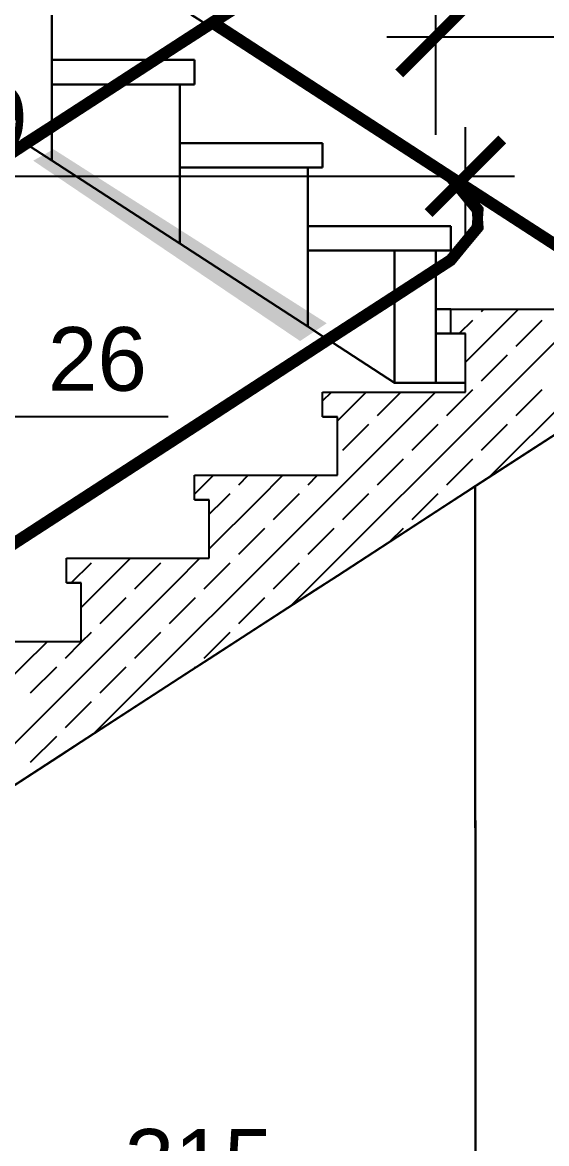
# Model space of a CAD drawing. Header units: millimetres. Extents: x 4647 to 73915, y -13612 to -8141.
# Drawn here: x 12466.7 to 12573.5, y -11091.3 to -10862.6 of the extents above; entities that cross this region are included whole.
import ezdxf

# ---------------------------------------------------------------- set-up
doc = ezdxf.new("R2010")
doc.units = ezdxf.units.MM
doc.layers.add('a_wymiary', color=250, linetype='Continuous', lineweight=9)
doc.layers.add('Konstrukcja - Ściany zew', color=7, linetype='Continuous')
doc.layers.add('Structural - Combined', color=7, linetype='Continuous')
doc.styles.get("Standard").update_dxf_attribs({"font": 'arial.ttf'})
doc.dimstyles.new('1-100', dxfattribs={"dimtxt": 13, "dimasz": 15, "dimexe": 10, "dimexo": 20, "dimgap": 5, "dimtad": 1, "dimdec": 1, "dimrnd": 0.5, "dimtxsty": 'Standard', "dimblk": 'ARCHTICK', "dimcen": 0.09, "dimdle": 10, "dimadec": 0, "dimazin": 0, "dimtfac": 1, "dimtdec": 1, "dimtofl": 0, "dimtmove": 0, "dimatfit": 3, "dimfxl": 10, "dimfxlon": 1, "dimtolj": 1, "dimtzin": 0, "dimarcsym": 0})

# ---------------------------------------------------------------- blocks, each defined once
blk = doc.blocks.new('_ArchTick')
at = {"color": 0, "linetype": 'ByBlock', "const_width": 0.15}
blk.add_lwpolyline([(-0.5, -0.5), (0.5, 0.5)], dxfattribs=at)
blk = doc.blocks.new('*D839')
at = {"layer": 'a_wymiary', "color": 0, "lineweight": -2, "transparency": 16777216}
for p, q in [((12426.43, -10962.96), (12426.43, -10932.96)), ((12452.54, -10962.96), (12452.54, -10932.96)), ((12416.43, -10942.96), (12452.54, -10942.96)), ((12452.54, -10942.96), (12496.37, -10942.96))]:
    blk.add_line(p, q, dxfattribs=at)
at = {"layer": 'DEFPOINTS', "color": 0, "transparency": 16777216}
for p in [(12452.54, -10942.96), (12452.54, -11005.79), (12426.43, -11010.79)]:
    blk.add_point(p, dxfattribs=at)
at = {"layer": 'a_wymiary', "color": 0, "lineweight": -2, "transparency": 16777216, "xscale": 15, "yscale": 15, "zscale": 15, "rotation": 180}
blk.add_blockref('_ArchTick', (12426.43, -10942.96), dxfattribs=at)
at = {"layer": 'a_wymiary', "color": 0, "lineweight": -2, "transparency": 16777216, "xscale": 15, "yscale": 15, "zscale": 15}
blk.add_blockref('_ArchTick', (12452.54, -10942.96), dxfattribs=at)
at = {"layer": 'a_wymiary', "color": 0, "transparency": 16777216, "insert": (12481.95, -10931.32), "char_height": 13, "attachment_point": 5}
blk.add_mtext('\\A1;26', dxfattribs=at)
blk = doc.blocks.new('*D840')
at = {"layer": 'a_wymiary', "color": 0, "lineweight": -2, "transparency": 16777216}
for p, q in [((12348.14, -10913.96), (12348.14, -10883.96)), ((12556.98, -10906.07), (12556.98, -10883.96)), ((12338.14, -10893.96), (12566.98, -10893.96))]:
    blk.add_line(p, q, dxfattribs=at)
at = {"layer": 'DEFPOINTS', "color": 0, "transparency": 16777216}
for p in [(12556.98, -10893.96), (12556.98, -10926.07), (12348.14, -11062.96)]:
    blk.add_point(p, dxfattribs=at)
at = {"layer": 'a_wymiary', "color": 0, "lineweight": -2, "transparency": 16777216, "xscale": 15, "yscale": 15, "zscale": 15, "rotation": 180}
blk.add_blockref('_ArchTick', (12348.14, -10893.96), dxfattribs=at)
at = {"layer": 'a_wymiary', "color": 0, "lineweight": -2, "transparency": 16777216, "xscale": 15, "yscale": 15, "zscale": 15}
blk.add_blockref('_ArchTick', (12556.98, -10893.96), dxfattribs=at)
at = {"layer": 'a_wymiary', "color": 0, "transparency": 16777216, "insert": (12452.56, -10882.33), "char_height": 13, "attachment_point": 5}
blk.add_mtext('\\A1;209', dxfattribs=at)
blk = doc.blocks.new('*D841')
at = {"layer": 'a_wymiary', "color": 0, "lineweight": -2, "transparency": 16777216}
for p, q in [((12313.25, -10911.07), (12313.25, -11083.57)), ((12333.25, -10921.07), (12303.25, -10921.07)), ((12325.09, -11073.57), (12303.25, -11073.57))]:
    blk.add_line(p, q, dxfattribs=at)
at = {"layer": 'DEFPOINTS', "color": 0, "transparency": 16777216}
for p in [(12553.98, -10921.07), (12313.25, -11073.57), (12345.09, -11073.57)]:
    blk.add_point(p, dxfattribs=at)
at = {"layer": 'a_wymiary', "color": 0, "lineweight": -2, "transparency": 16777216, "xscale": 15, "yscale": 15, "zscale": 15}
for p, rotation in [((12313.25, -10921.07), 90), ((12313.25, -11073.57), 270)]:
    blk.add_blockref('_ArchTick', p, dxfattribs=dict(at, rotation=rotation))
at = {"layer": 'a_wymiary', "color": 0, "transparency": 16777216, "insert": (12300.43, -10997.32), "char_height": 13, "attachment_point": 5, "rotation": 90}
blk.add_mtext('\\A1;152,5', dxfattribs=at)
blk = doc.blocks.new('*D842')
at = {"layer": 'a_wymiary', "color": 0, "lineweight": -2, "transparency": 16777216}
for p, q in [((12550.98, -10885.5), (12550.98, -10855.5)), ((12658.98, -10885.5), (12658.98, -10855.5)), ((12540.98, -10865.5), (12668.98, -10865.5))]:
    blk.add_line(p, q, dxfattribs=at)
at = {"layer": 'DEFPOINTS', "color": 0, "transparency": 16777216}
for p in [(12658.98, -10865.5), (12550.98, -10921.07), (12658.98, -10920.41)]:
    blk.add_point(p, dxfattribs=at)
at = {"layer": 'a_wymiary', "color": 0, "lineweight": -2, "transparency": 16777216, "xscale": 15, "yscale": 15, "zscale": 15, "rotation": 180}
blk.add_blockref('_ArchTick', (12550.98, -10865.5), dxfattribs=at)
at = {"layer": 'a_wymiary', "color": 0, "lineweight": -2, "transparency": 16777216, "xscale": 15, "yscale": 15, "zscale": 15}
blk.add_blockref('_ArchTick', (12658.98, -10865.5), dxfattribs=at)
at = {"layer": 'a_wymiary', "color": 0, "transparency": 16777216, "insert": (12604.98, -10853.87), "char_height": 13, "attachment_point": 5}
blk.add_mtext('\\A1;108', dxfattribs=at)
blk = doc.blocks.new('*D843')
at = {"layer": 'a_wymiary', "color": 0, "lineweight": -2, "transparency": 16777216}
for p, q in [((12660.29, -11086.57), (12660.29, -11116.57)), ((12345.09, -11106.57), (12345.09, -11096.57)), ((12670.29, -11106.57), (12335.09, -11106.57))]:
    blk.add_line(p, q, dxfattribs=at)
at = {"layer": 'DEFPOINTS', "color": 0, "transparency": 16777216}
for p in [(12660.29, -10936.07), (12345.09, -11106.57), (12345.09, -11106.57)]:
    blk.add_point(p, dxfattribs=at)
at = {"layer": 'a_wymiary', "color": 0, "lineweight": -2, "transparency": 16777216, "xscale": 15, "yscale": 15, "zscale": 15, "rotation": 180}
blk.add_blockref('_ArchTick', (12345.09, -11106.57), dxfattribs=at)
at = {"layer": 'a_wymiary', "color": 0, "lineweight": -2, "transparency": 16777216, "xscale": 15, "yscale": 15, "zscale": 15}
blk.add_blockref('_ArchTick', (12660.29, -11106.57), dxfattribs=at)
at = {"layer": 'a_wymiary', "color": 0, "transparency": 16777216, "insert": (12502.69, -11094.93), "char_height": 13, "attachment_point": 5}
blk.add_mtext('\\A1;315', dxfattribs=at)
blk = doc.blocks.new('*D844')
at = {"layer": 'a_wymiary', "color": 0, "lineweight": -2, "transparency": 16777216}
for p, q in [((12342.09, -10748.35), (12342.09, -10718.35)), ((12550.98, -10748.35), (12550.98, -10718.35)), ((12560.98, -10728.35), (12332.09, -10728.35))]:
    blk.add_line(p, q, dxfattribs=at)
at = {"layer": 'DEFPOINTS', "color": 0, "transparency": 16777216}
for p in [(12342.09, -10728.35), (12342.09, -10788.57), (12550.98, -10885.5)]:
    blk.add_point(p, dxfattribs=at)
at = {"layer": 'a_wymiary', "color": 0, "lineweight": -2, "transparency": 16777216, "xscale": 15, "yscale": 15, "zscale": 15, "rotation": 180}
blk.add_blockref('_ArchTick', (12342.09, -10728.35), dxfattribs=at)
at = {"layer": 'a_wymiary', "color": 0, "lineweight": -2, "transparency": 16777216, "xscale": 15, "yscale": 15, "zscale": 15}
blk.add_blockref('_ArchTick', (12550.98, -10728.35), dxfattribs=at)
at = {"layer": 'a_wymiary', "color": 0, "transparency": 16777216, "insert": (12446.54, -10716.71), "char_height": 13, "attachment_point": 5}
blk.add_mtext('\\A1;209', dxfattribs=at)
blk = doc.blocks.new('*D845')
at = {"layer": 'a_wymiary', "color": 0, "lineweight": -2, "transparency": 16777216}
for p, q in [((12761.31, -10931.07), (12761.31, -10780.51)), ((12741.31, -10790.51), (12771.31, -10790.51)), ((12741.31, -10921.07), (12771.31, -10921.07))]:
    blk.add_line(p, q, dxfattribs=at)
at = {"layer": 'DEFPOINTS', "color": 0, "transparency": 16777216}
for p in [(12368.2, -10790.51), (12761.31, -10790.51), (12550.98, -10921.07)]:
    blk.add_point(p, dxfattribs=at)
at = {"layer": 'a_wymiary', "color": 0, "lineweight": -2, "transparency": 16777216, "xscale": 15, "yscale": 15, "zscale": 15}
for p, rotation in [((12761.31, -10790.51), 90), ((12761.31, -10921.07), 270)]:
    blk.add_blockref('_ArchTick', p, dxfattribs=dict(at, rotation=rotation))
at = {"layer": 'a_wymiary', "color": 0, "transparency": 16777216, "insert": (12748.49, -10855.79), "char_height": 13, "attachment_point": 5, "rotation": 90}
blk.add_mtext('\\A1;130,5', dxfattribs=at)

msp = doc.modelspace()

# ---------------------------------------------------------------- hatches: boundary and pattern name
at = {"linetype": 'Continuous', "lineweight": 0}
msp.add_hatch(color=255, dxfattribs=at).paths.add_polyline_path([(12468.86, -10890.78), (12473, -10888.45), (12528.71, -10923.95), (12523.27, -10927.57)], flags=0)

# ---------------------------------------------------------------- linework, layer by layer
for p, q in [((12503.56, -10862.6), (12475.1, -10844.13)), ((12527.33, -10847.17), (12501.21, -10864.12)), ((12527.37, -10847.24), (12501.26, -10864.18)), ((12501.26, -10864.18), (12527.37, -10847.24)), ((12527.49, -10847.42), (12501.37, -10864.36)), ((12501.37, -10864.36), (12527.49, -10847.42)), ((12527.66, -10847.69), (12501.55, -10864.64)), ((12501.55, -10864.64), (12527.66, -10847.69)), ((12527.87, -10848.01), (12501.76, -10864.96)), ((12501.76, -10864.96), (12527.87, -10848.01)), ((12528.08, -10848.33), (12501.97, -10865.28)), ((12501.97, -10865.28), (12528.08, -10848.33)), ((12528.26, -10848.61), (12502.14, -10865.55)), ((12502.14, -10865.55), (12528.26, -10848.61)), ((12528.37, -10848.79), (12502.26, -10865.73)), ((12502.26, -10865.73), (12528.37, -10848.79)), ((12502.3, -10865.8), (12528.41, -10848.85)), ((12528.41, -10848.85), (12507.23, -10862.6)), ((12472.65, -10875.24), (12472.65, -10858.29)), ((12472.65, -10858.29), (12472.65, -10870.24)), ((12501.21, -10861.07), (12503.56, -10862.6)), ((12503.56, -10862.6), (12503.63, -10862.55)), ((12501.21, -10864.12), (12475.1, -10881.06)), ((12501.26, -10864.18), (12475.15, -10881.13)), ((12475.15, -10881.13), (12501.26, -10864.18)), ((12501.37, -10864.36), (12475.26, -10881.31)), ((12475.26, -10881.31), (12501.37, -10864.36)), ((12501.55, -10864.64), (12475.44, -10881.58)), ((12475.44, -10881.58), (12501.55, -10864.64)), ((12491.79, -10870.24), (12503.56, -10862.6)), ((12505.4, -10863.79), (12495.46, -10870.24)), ((12501.26, -10864.18), (12501.21, -10864.12)), ((12501.21, -10864.12), (12501.26, -10864.18)), ((12501.37, -10864.36), (12501.26, -10864.18)), ((12501.26, -10864.18), (12501.37, -10864.36)), ((12501.55, -10864.64), (12501.37, -10864.36)), ((12501.37, -10864.36), (12501.55, -10864.64)), ((12501.76, -10864.96), (12501.55, -10864.64)), ((12501.55, -10864.64), (12501.76, -10864.96)), ((12505.47, -10863.74), (12505.4, -10863.79)), ((12505.4, -10863.79), (12527.33, -10878.02)), ((12527.33, -10878.02), (12505.4, -10863.79)), ((12505.67, -10863.61), (12505.47, -10863.74)), ((12527.37, -10877.95), (12505.47, -10863.74)), ((12505.47, -10863.74), (12527.37, -10877.95)), ((12505.96, -10863.42), (12505.67, -10863.61)), ((12527.49, -10877.77), (12505.67, -10863.61)), ((12505.67, -10863.61), (12527.49, -10877.77)), ((12506.32, -10863.19), (12505.96, -10863.42)), ((12527.66, -10877.5), (12505.96, -10863.42)), ((12505.96, -10863.42), (12527.66, -10877.5)), ((12506.67, -10862.96), (12506.32, -10863.19)), ((12527.87, -10877.18), (12506.32, -10863.19)), ((12506.32, -10863.19), (12527.87, -10877.18)), ((12506.97, -10862.77), (12506.67, -10862.96)), ((12528.08, -10876.86), (12506.67, -10862.96)), ((12506.67, -10862.96), (12528.08, -10876.86)), ((12507.16, -10862.64), (12506.97, -10862.77)), ((12528.26, -10876.59), (12506.97, -10862.77)), ((12506.97, -10862.77), (12528.26, -10876.59)), ((12507.23, -10862.6), (12507.16, -10862.64)), ((12507.16, -10862.64), (12528.37, -10876.4)), ((12528.37, -10876.4), (12507.16, -10862.64)), ((12528.41, -10876.34), (12507.23, -10862.6)), ((12507.23, -10862.6), (12528.41, -10876.34)), ((12501.76, -10864.96), (12475.65, -10881.9)), ((12475.65, -10881.9), (12501.76, -10864.96)), ((12501.97, -10865.28), (12475.86, -10882.22)), ((12475.86, -10882.22), (12501.97, -10865.28)), ((12502.14, -10865.55), (12476.03, -10882.5)), ((12476.03, -10882.5), (12502.14, -10865.55)), ((12502.26, -10865.73), (12476.15, -10882.68)), ((12476.15, -10882.68), (12502.26, -10865.73)), ((12476.19, -10882.74), (12502.3, -10865.8)), ((12501.97, -10865.28), (12501.76, -10864.96)), ((12501.76, -10864.96), (12501.97, -10865.28)), ((12502.14, -10865.55), (12501.97, -10865.28)), ((12501.97, -10865.28), (12502.14, -10865.55)), ((12502.26, -10865.73), (12502.14, -10865.55)), ((12502.14, -10865.55), (12502.26, -10865.73)), ((12502.3, -10865.8), (12502.26, -10865.73)), ((12502.26, -10865.73), (12502.3, -10865.8)), ((12491.79, -10870.24), (12472.65, -10870.24)), ((12472.65, -10870.24), (12472.65, -10875.24)), ((12472.65, -10870.24), (12491.79, -10870.24)), ((12484.08, -10875.24), (12491.79, -10870.24)), ((12495.46, -10870.24), (12487.76, -10875.24)), ((12501.76, -10870.24), (12495.46, -10870.24)), ((12495.46, -10870.24), (12501.76, -10870.24)), ((12501.76, -10875.24), (12501.76, -10870.24)), ((12501.76, -10870.24), (12501.76, -10875.24)), ((12472.65, -10882.66), (12472.65, -10875.24)), ((12484.08, -10875.24), (12472.65, -10875.24)), ((12472.65, -10875.24), (12472.65, -10882.66)), ((12472.65, -10875.24), (12484.08, -10875.24)), ((12475.1, -10881.06), (12484.08, -10875.24)), ((12487.76, -10875.24), (12476.19, -10882.74)), ((12498.76, -10875.24), (12487.76, -10875.24)), ((12487.76, -10875.24), (12501.76, -10875.24)), ((12498.76, -10892.18), (12498.76, -10875.24)), ((12501.76, -10875.24), (12498.76, -10875.24)), ((12498.76, -10875.24), (12498.76, -10887.18)), ((12527.33, -10878.02), (12527.37, -10877.95)), ((12527.37, -10877.95), (12527.33, -10878.02)), ((12527.33, -10878.02), (12553.31, -10894.88)), ((12553.31, -10894.88), (12527.33, -10878.02)), ((12527.37, -10877.95), (12527.49, -10877.77)), ((12527.49, -10877.77), (12527.37, -10877.95)), ((12553.36, -10894.82), (12527.37, -10877.95)), ((12527.37, -10877.95), (12553.36, -10894.82)), ((12527.49, -10877.77), (12527.66, -10877.5)), ((12527.66, -10877.5), (12527.49, -10877.77)), ((12553.51, -10894.66), (12527.49, -10877.77)), ((12527.49, -10877.77), (12553.51, -10894.66)), ((12527.66, -10877.5), (12527.87, -10877.18)), ((12527.87, -10877.18), (12527.66, -10877.5)), ((12553.72, -10894.41), (12527.66, -10877.5)), ((12527.66, -10877.5), (12553.72, -10894.41)), ((12527.87, -10877.18), (12528.08, -10876.86)), ((12528.08, -10876.86), (12527.87, -10877.18)), ((12553.98, -10894.12), (12527.87, -10877.18)), ((12527.87, -10877.18), (12553.98, -10894.12)), ((12528.08, -10876.86), (12528.26, -10876.59)), ((12528.26, -10876.59), (12528.08, -10876.86)), ((12554.24, -10893.84), (12528.08, -10876.86)), ((12528.08, -10876.86), (12554.24, -10893.84)), ((12528.26, -10876.59), (12528.37, -10876.4)), ((12528.37, -10876.4), (12528.26, -10876.59)), ((12554.46, -10893.59), (12528.26, -10876.59)), ((12528.26, -10876.59), (12554.46, -10893.59)), ((12528.37, -10876.4), (12528.41, -10876.34)), ((12528.41, -10876.34), (12528.37, -10876.4)), ((12528.37, -10876.4), (12554.6, -10893.43)), ((12554.6, -10893.43), (12528.37, -10876.4)), ((12554.65, -10893.37), (12528.41, -10876.34)), ((12528.41, -10876.34), (12554.65, -10893.37)), ((12475.1, -10881.06), (12448.99, -10898.01)), ((12475.15, -10881.13), (12449.03, -10898.07)), ((12449.03, -10898.07), (12475.15, -10881.13)), ((12475.26, -10881.31), (12449.15, -10898.25)), ((12449.15, -10898.25), (12475.26, -10881.31)), ((12475.44, -10881.58), (12449.33, -10898.53)), ((12449.33, -10898.53), (12475.44, -10881.58)), ((12475.65, -10881.9), (12449.54, -10898.85)), ((12449.54, -10898.85), (12475.65, -10881.9)), ((12475.86, -10882.22), (12449.75, -10899.17)), ((12449.75, -10899.17), (12475.86, -10882.22)), ((12476.03, -10882.5), (12449.92, -10899.44)), ((12449.92, -10899.44), (12476.03, -10882.5)), ((12476.15, -10882.68), (12450.04, -10899.62)), ((12450.04, -10899.62), (12476.15, -10882.68)), ((12450.08, -10899.69), (12476.19, -10882.74)), ((12466.43, -10886.69), (12472.65, -10882.66)), ((12472.65, -10882.66), (12475.1, -10881.06)), ((12476.19, -10882.74), (12472.65, -10885.04)), ((12475.15, -10881.13), (12475.1, -10881.06)), ((12475.1, -10881.06), (12475.15, -10881.13)), ((12475.26, -10881.31), (12475.15, -10881.13)), ((12475.15, -10881.13), (12475.26, -10881.31)), ((12475.44, -10881.58), (12475.26, -10881.31)), ((12475.26, -10881.31), (12475.44, -10881.58)), ((12475.65, -10881.9), (12475.44, -10881.58)), ((12475.44, -10881.58), (12475.65, -10881.9)), ((12475.86, -10882.22), (12475.65, -10881.9)), ((12475.65, -10881.9), (12475.86, -10882.22)), ((12476.03, -10882.5), (12475.86, -10882.22)), ((12475.86, -10882.22), (12476.03, -10882.5)), ((12476.15, -10882.68), (12476.03, -10882.5)), ((12476.03, -10882.5), (12476.15, -10882.68)), ((12476.19, -10882.74), (12476.15, -10882.68)), ((12476.15, -10882.68), (12476.19, -10882.74)), ((12472.65, -10885.04), (12468.26, -10887.89)), ((12472.65, -10890.73), (12472.65, -10885.04)), ((12472.65, -10885.04), (12472.65, -10890.73)), ((12527.87, -10887.18), (12498.76, -10887.18)), ((12498.76, -10887.18), (12498.76, -10892.18)), ((12498.76, -10887.18), (12527.87, -10887.18)), ((12527.87, -10892.18), (12527.87, -10887.18)), ((12527.87, -10887.18), (12527.87, -10892.18)), ((12468.26, -10887.89), (12423.97, -10916.63)), ((12472.65, -10890.73), (12468.26, -10887.89)), ((12468.26, -10887.89), (12472.65, -10890.73)), ((12498.76, -10907.68), (12472.65, -10890.73)), ((12472.65, -10890.73), (12498.76, -10907.68)), ((12498.76, -10907.68), (12498.76, -10892.18)), ((12524.87, -10892.18), (12498.76, -10892.18)), ((12498.76, -10892.18), (12498.76, -10907.68)), ((12498.76, -10892.18), (12527.87, -10892.18)), ((12524.87, -10909.12), (12524.87, -10892.18)), ((12527.87, -10892.18), (12524.87, -10892.18)), ((12524.87, -10892.18), (12524.87, -10904.12)), ((12553.51, -10894.66), (12553.72, -10894.41)), ((12553.72, -10894.41), (12553.51, -10894.66)), ((12553.72, -10894.41), (12553.98, -10894.12)), ((12553.98, -10894.12), (12553.72, -10894.41)), ((12558.52, -10900.97), (12553.72, -10894.41)), ((12553.72, -10894.41), (12558.69, -10900.78)), ((12558.69, -10900.78), (12553.72, -10894.41)), ((12553.72, -10894.41), (12558.52, -10900.97)), ((12553.98, -10894.12), (12554.24, -10893.84)), ((12554.24, -10893.84), (12553.98, -10894.12)), ((12558.69, -10900.78), (12553.98, -10894.12)), ((12553.98, -10894.12), (12558.98, -10900.59)), ((12558.98, -10900.59), (12553.98, -10894.12)), ((12553.98, -10894.12), (12558.69, -10900.78)), ((12554.24, -10893.84), (12554.46, -10893.59)), ((12554.46, -10893.59), (12554.24, -10893.84)), ((12558.98, -10900.59), (12554.24, -10893.84)), ((12554.24, -10893.84), (12559.35, -10900.42)), ((12559.35, -10900.42), (12554.24, -10893.84)), ((12554.24, -10893.84), (12558.98, -10900.59)), ((12554.46, -10893.59), (12554.6, -10893.43)), ((12554.6, -10893.43), (12554.46, -10893.59)), ((12559.35, -10900.42), (12554.46, -10893.59)), ((12554.46, -10893.59), (12559.74, -10900.31)), ((12559.74, -10900.31), (12554.46, -10893.59)), ((12554.46, -10893.59), (12559.35, -10900.42)), ((12554.6, -10893.43), (12554.65, -10893.37)), ((12554.65, -10893.37), (12554.6, -10893.43)), ((12554.6, -10893.43), (12560.09, -10900.28)), ((12560.09, -10900.28), (12554.6, -10893.43)), ((12554.6, -10893.43), (12559.74, -10900.31)), ((12559.74, -10900.31), (12554.6, -10893.43)), ((12560.09, -10900.28), (12554.65, -10893.37)), ((12560.35, -10900.31), (12554.65, -10893.37)), ((12554.65, -10893.37), (12560.09, -10900.28)), ((12580.39, -10910.07), (12554.65, -10893.37)), ((12554.65, -10893.37), (12554.81, -10893.56)), ((12554.65, -10893.37), (12580.39, -10910.07)), ((12554.81, -10893.56), (12580.37, -10910.14)), ((12554.81, -10893.56), (12555.27, -10894.12)), ((12580.37, -10910.14), (12554.81, -10893.56)), ((12555.27, -10894.12), (12555.94, -10894.94)), ((12580.3, -10910.36), (12555.27, -10894.12)), ((12555.27, -10894.12), (12580.3, -10910.36)), ((12553.31, -10894.88), (12553.36, -10894.82)), ((12553.36, -10894.82), (12553.31, -10894.88)), ((12553.31, -10894.88), (12557.2, -10899.54)), ((12557.19, -10899.54), (12553.31, -10894.88)), ((12553.36, -10894.82), (12553.51, -10894.66)), ((12553.51, -10894.66), (12553.36, -10894.82)), ((12557.2, -10899.54), (12553.36, -10894.82)), ((12553.36, -10894.82), (12558.49, -10901.14)), ((12558.49, -10901.14), (12553.51, -10894.66)), ((12553.51, -10894.66), (12558.52, -10900.97)), ((12558.52, -10900.97), (12553.51, -10894.66)), ((12553.51, -10894.66), (12558.49, -10901.14)), ((12555.94, -10894.94), (12556.74, -10895.92)), ((12580.21, -10910.69), (12555.94, -10894.94)), ((12555.94, -10894.94), (12580.21, -10910.69)), ((12556.74, -10895.92), (12557.54, -10896.89)), ((12580.09, -10911.07), (12556.74, -10895.92)), ((12556.74, -10895.92), (12580.09, -10911.07)), ((12557.54, -10896.89), (12558.22, -10897.72)), ((12579.98, -10911.45), (12557.54, -10896.89)), ((12557.54, -10896.89), (12579.98, -10911.45)), ((12558.22, -10897.72), (12558.67, -10898.27)), ((12579.88, -10911.78), (12558.22, -10897.72)), ((12558.22, -10897.72), (12579.88, -10911.78)), ((12558.67, -10898.27), (12558.83, -10898.46)), ((12579.82, -10911.99), (12558.67, -10898.27)), ((12558.67, -10898.27), (12579.82, -10911.99)), ((12558.83, -10898.46), (12579.8, -10912.07)), ((12579.8, -10912.07), (12558.83, -10898.46)), ((12558.83, -10898.46), (12558.93, -10898.59)), ((12560.47, -10900.42), (12558.93, -10898.59)), ((12558.93, -10898.59), (12560.35, -10900.31)), ((12558.93, -10898.59), (12560.47, -10900.42)), ((12558.49, -10901.14), (12557.19, -10899.54)), ((12558.49, -10904.06), (12559.35, -10900.42)), ((12559.35, -10900.42), (12558.49, -10904.06)), ((12558.98, -10900.59), (12558.49, -10904.06)), ((12558.49, -10901.14), (12558.52, -10900.97)), ((12558.52, -10900.97), (12558.49, -10901.14)), ((12558.49, -10901.14), (12558.54, -10901.51)), ((12558.54, -10901.51), (12558.49, -10901.14)), ((12558.52, -10900.97), (12558.69, -10900.78)), ((12558.69, -10900.78), (12558.52, -10900.97)), ((12558.54, -10901.51), (12558.52, -10900.97)), ((12558.52, -10900.97), (12558.6, -10902.6)), ((12558.54, -10903.68), (12558.98, -10900.59)), ((12558.69, -10900.78), (12558.54, -10903.68)), ((12558.6, -10902.6), (12558.69, -10900.78)), ((12559.74, -10900.31), (12558.61, -10903.95)), ((12558.61, -10903.95), (12559.74, -10900.31)), ((12559.35, -10900.42), (12558.61, -10903.95)), ((12558.61, -10903.95), (12559.35, -10900.42)), ((12558.69, -10900.78), (12558.98, -10900.59)), ((12558.98, -10900.59), (12558.69, -10900.78)), ((12558.87, -10903.91), (12560.09, -10900.28)), ((12560.09, -10900.28), (12558.87, -10903.91)), ((12559.74, -10900.31), (12558.87, -10903.91)), ((12558.87, -10903.91), (12559.74, -10900.31)), ((12558.98, -10900.59), (12559.35, -10900.42)), ((12559.35, -10900.42), (12558.98, -10900.59)), ((12560.09, -10900.28), (12559.22, -10903.95)), ((12559.22, -10903.95), (12560.09, -10900.28)), ((12559.22, -10903.95), (12560.35, -10900.31)), ((12560.35, -10900.31), (12559.22, -10903.95)), ((12559.35, -10900.42), (12559.74, -10900.31)), ((12559.74, -10900.31), (12559.35, -10900.42)), ((12560.35, -10900.31), (12559.61, -10904.06)), ((12559.61, -10904.06), (12560.35, -10900.31)), ((12559.61, -10904.06), (12560.47, -10900.42)), ((12560.47, -10900.42), (12559.61, -10904.06)), ((12559.74, -10900.31), (12560.09, -10900.28)), ((12560.09, -10900.28), (12559.74, -10900.31)), ((12559.98, -10904.22), (12560.47, -10900.42)), ((12560.44, -10900.65), (12559.98, -10904.22)), ((12560.09, -10900.28), (12560.35, -10900.31)), ((12560.35, -10900.31), (12560.09, -10900.28)), ((12560.27, -10904.41), (12560.44, -10900.65)), ((12560.35, -10900.31), (12560.47, -10900.42)), ((12560.47, -10900.42), (12560.35, -10900.31)), ((12560.44, -10900.65), (12560.36, -10902.6)), ((12560.47, -10900.42), (12560.44, -10900.65)), ((12558.49, -10904.06), (12558.54, -10903.68)), ((12558.6, -10902.6), (12558.54, -10901.51)), ((12558.54, -10903.68), (12558.6, -10902.6)), ((12560.36, -10902.6), (12560.27, -10904.41)), ((12560.45, -10904.61), (12560.36, -10902.6)), ((12560.36, -10902.6), (12560.44, -10904.54)), ((12553.98, -10904.12), (12524.87, -10904.12)), ((12524.87, -10904.12), (12524.87, -10909.12)), ((12524.87, -10904.12), (12553.98, -10904.12)), ((12553.31, -10910.31), (12558.87, -10903.91)), ((12558.87, -10903.91), (12553.31, -10910.31)), ((12558.61, -10903.95), (12553.31, -10910.31)), ((12553.31, -10910.31), (12557.2, -10905.65)), ((12558.87, -10903.91), (12553.36, -10910.37)), ((12553.36, -10910.37), (12558.87, -10903.91)), ((12553.36, -10910.37), (12559.22, -10903.95)), ((12559.22, -10903.95), (12553.36, -10910.37)), ((12559.22, -10903.95), (12553.51, -10910.53)), ((12553.51, -10910.53), (12559.22, -10903.95)), ((12553.51, -10910.53), (12559.61, -10904.06)), ((12559.61, -10904.06), (12553.51, -10910.53)), ((12559.61, -10904.06), (12553.72, -10910.78)), ((12553.72, -10910.78), (12559.61, -10904.06)), ((12553.72, -10910.78), (12559.98, -10904.22)), ((12559.98, -10904.22), (12553.72, -10910.78)), ((12553.98, -10909.12), (12553.98, -10904.12)), ((12553.98, -10904.12), (12553.98, -10909.12)), ((12559.98, -10904.22), (12553.98, -10911.07)), ((12553.98, -10911.07), (12559.98, -10904.22)), ((12553.98, -10911.07), (12560.27, -10904.41)), ((12560.27, -10904.41), (12553.98, -10911.07)), ((12560.27, -10904.41), (12554.24, -10911.36)), ((12554.24, -10911.36), (12560.27, -10904.41)), ((12554.24, -10911.36), (12560.45, -10904.61)), ((12560.45, -10904.61), (12554.24, -10911.36)), ((12560.45, -10904.61), (12554.46, -10911.6)), ((12554.46, -10911.6), (12560.45, -10904.61)), ((12554.46, -10911.6), (12560.47, -10904.77)), ((12560.47, -10904.77), (12554.46, -10911.6)), ((12554.6, -10911.77), (12560.47, -10904.77)), ((12557.2, -10905.65), (12558.61, -10903.95)), ((12558.49, -10904.06), (12557.2, -10905.65)), ((12557.2, -10905.65), (12558.49, -10904.06)), ((12558.49, -10904.06), (12558.61, -10903.95)), ((12558.61, -10903.95), (12558.49, -10904.06)), ((12558.61, -10903.95), (12558.87, -10903.91)), ((12558.87, -10903.91), (12558.61, -10903.95)), ((12558.87, -10903.91), (12559.22, -10903.95)), ((12559.22, -10903.95), (12558.87, -10903.91)), ((12560.47, -10904.77), (12558.93, -10906.6)), ((12559.22, -10903.95), (12559.61, -10904.06)), ((12559.61, -10904.06), (12559.22, -10903.95)), ((12559.61, -10904.06), (12559.98, -10904.22)), ((12559.98, -10904.22), (12559.61, -10904.06)), ((12559.98, -10904.22), (12560.27, -10904.41)), ((12560.27, -10904.41), (12559.98, -10904.22)), ((12560.27, -10904.41), (12560.45, -10904.61)), ((12560.45, -10904.61), (12560.27, -10904.41)), ((12560.44, -10904.54), (12560.45, -10904.61)), ((12560.47, -10904.77), (12560.44, -10904.54)), ((12560.44, -10904.54), (12560.47, -10904.77)), ((12560.45, -10904.61), (12560.47, -10904.77)), ((12560.47, -10904.77), (12560.45, -10904.61)), ((12524.87, -10924.62), (12498.76, -10907.68)), ((12498.76, -10907.68), (12524.87, -10924.62)), ((12558.93, -10906.6), (12554.6, -10911.77)), ((12554.65, -10911.82), (12558.93, -10906.6)), ((12558.93, -10906.6), (12554.65, -10911.82)), ((12524.87, -10924.62), (12524.87, -10909.12)), ((12542.51, -10909.12), (12524.87, -10909.12)), ((12524.87, -10909.12), (12524.87, -10924.62)), ((12524.87, -10909.12), (12553.98, -10909.12)), ((12553.31, -10910.31), (12527.33, -10927.17)), ((12527.37, -10927.24), (12553.36, -10910.37)), ((12553.36, -10910.37), (12527.37, -10927.24)), ((12527.49, -10927.42), (12553.51, -10910.53)), ((12553.51, -10910.53), (12527.49, -10927.42)), ((12542.51, -10917.32), (12542.51, -10909.12)), ((12542.51, -10909.12), (12542.51, -10917.32)), ((12550.98, -10909.12), (12542.51, -10909.12)), ((12550.98, -10911.82), (12550.98, -10909.12)), ((12553.98, -10909.12), (12550.98, -10909.12)), ((12550.98, -10909.12), (12550.98, -10911.82)), ((12550.98, -10911.82), (12553.31, -10910.31)), ((12553.31, -10910.31), (12553.36, -10910.37)), ((12553.36, -10910.37), (12553.31, -10910.31)), ((12553.36, -10910.37), (12553.51, -10910.53)), ((12553.51, -10910.53), (12553.36, -10910.37)), ((12553.51, -10910.53), (12553.72, -10910.78)), ((12553.72, -10910.78), (12553.51, -10910.53)), ((12527.66, -10927.69), (12553.72, -10910.78)), ((12553.72, -10910.78), (12527.66, -10927.69)), ((12527.87, -10928.01), (12553.98, -10911.07)), ((12553.98, -10911.07), (12527.87, -10928.01)), ((12528.08, -10928.33), (12554.24, -10911.36)), ((12554.24, -10911.36), (12528.08, -10928.33)), ((12528.26, -10928.61), (12554.46, -10911.6)), ((12554.46, -10911.6), (12528.26, -10928.61)), ((12528.37, -10928.79), (12554.6, -10911.77)), ((12554.6, -10911.77), (12528.37, -10928.79)), ((12528.41, -10928.85), (12554.65, -10911.82)), ((12542.51, -10917.32), (12550.98, -10911.82)), ((12554.65, -10911.82), (12550.98, -10914.21)), ((12553.72, -10910.78), (12553.98, -10911.07)), ((12553.98, -10911.07), (12553.72, -10910.78)), ((12553.98, -10911.07), (12554.24, -10911.36)), ((12554.24, -10911.36), (12553.98, -10911.07)), ((12554.24, -10911.36), (12554.46, -10911.6)), ((12554.46, -10911.6), (12554.24, -10911.36)), ((12554.46, -10911.6), (12554.6, -10911.77)), ((12554.6, -10911.77), (12554.46, -10911.6)), ((12554.6, -10911.77), (12554.65, -10911.82)), ((12554.65, -10911.82), (12554.6, -10911.77)), ((12550.98, -10914.21), (12542.51, -10919.7)), ((12550.98, -10926.07), (12550.98, -10914.21)), ((12550.98, -10914.21), (12550.98, -10921.07)), ((12528.06, -10926.69), (12542.51, -10917.32)), ((12542.51, -10919.7), (12529.9, -10927.89)), ((12542.51, -10936.07), (12542.51, -10919.7)), ((12542.51, -10919.7), (12542.51, -10936.07)), ((12553.98, -10921.07), (12550.98, -10921.07)), ((12550.98, -10921.07), (12550.98, -10926.07)), ((12550.98, -10921.07), (12658.98, -10921.07)), ((12553.98, -10926.07), (12553.98, -10921.07)), ((12528.06, -10926.69), (12524.87, -10924.62)), ((12524.87, -10924.62), (12528.06, -10926.69)), ((12550.98, -10936.07), (12550.98, -10926.07)), ((12556.98, -10926.07), (12550.98, -10926.07)), ((12550.98, -10926.07), (12550.98, -10936.07)), ((12550.98, -10926.07), (12553.98, -10926.07)), ((12556.98, -10936.07), (12556.98, -10926.07)), ((12501.21, -10944.12), (12528.06, -10926.69)), ((12527.33, -10927.17), (12501.21, -10944.12)), ((12501.26, -10944.18), (12527.37, -10927.24)), ((12527.37, -10927.24), (12501.26, -10944.18)), ((12501.37, -10944.36), (12527.49, -10927.42)), ((12527.49, -10927.42), (12501.37, -10944.36)), ((12501.55, -10944.64), (12527.66, -10927.69)), ((12527.66, -10927.69), (12501.55, -10944.64)), ((12501.76, -10944.96), (12527.87, -10928.01)), ((12527.87, -10928.01), (12501.76, -10944.96)), ((12501.97, -10945.28), (12528.08, -10928.33)), ((12528.08, -10928.33), (12501.97, -10945.28)), ((12502.14, -10945.55), (12528.26, -10928.61)), ((12528.26, -10928.61), (12502.14, -10945.55)), ((12502.26, -10945.73), (12528.37, -10928.79)), ((12528.37, -10928.79), (12502.26, -10945.73)), ((12529.9, -10927.89), (12502.3, -10945.8)), ((12502.3, -10945.8), (12528.41, -10928.85)), ((12527.33, -10927.17), (12527.37, -10927.24)), ((12527.37, -10927.24), (12527.33, -10927.17)), ((12527.37, -10927.24), (12527.49, -10927.42)), ((12527.49, -10927.42), (12527.37, -10927.24)), ((12527.49, -10927.42), (12527.66, -10927.69)), ((12527.66, -10927.69), (12527.49, -10927.42)), ((12527.66, -10927.69), (12527.87, -10928.01)), ((12527.87, -10928.01), (12527.66, -10927.69)), ((12527.87, -10928.01), (12528.08, -10928.33)), ((12528.08, -10928.33), (12527.87, -10928.01)), ((12528.08, -10928.33), (12528.26, -10928.61)), ((12528.26, -10928.61), (12528.08, -10928.33)), ((12528.26, -10928.61), (12528.37, -10928.79)), ((12528.37, -10928.79), (12528.26, -10928.61)), ((12528.37, -10928.79), (12528.41, -10928.85)), ((12528.41, -10928.85), (12528.37, -10928.79)), ((12542.51, -10936.07), (12529.9, -10927.89)), ((12529.9, -10927.89), (12542.51, -10936.07)), ((12527.87, -10943.01), (12527.87, -10938.01)), ((12527.87, -10938.01), (12556.98, -10938.01)), ((12556.98, -10936.07), (12542.51, -10936.07)), ((12542.51, -10936.07), (12550.98, -10936.07)), ((12550.98, -10936.07), (12556.98, -10936.07)), ((12556.98, -10938.01), (12556.98, -10936.07)), ((12591.56, -10936.07), (12558.99, -10957.21)), ((12422.88, -10994.95), (12501.21, -10944.12)), ((12501.21, -10944.12), (12475.1, -10961.06)), ((12475.15, -10961.13), (12501.26, -10944.18)), ((12501.26, -10944.18), (12475.15, -10961.13)), ((12475.26, -10961.31), (12501.37, -10944.36)), ((12501.37, -10944.36), (12475.26, -10961.31)), ((12475.44, -10961.58), (12501.55, -10944.64)), ((12501.55, -10944.64), (12475.44, -10961.58)), ((12501.21, -10944.12), (12501.26, -10944.18)), ((12501.26, -10944.18), (12501.21, -10944.12)), ((12501.26, -10944.18), (12501.37, -10944.36)), ((12501.37, -10944.36), (12501.26, -10944.18)), ((12501.37, -10944.36), (12501.55, -10944.64)), ((12501.55, -10944.64), (12501.37, -10944.36)), ((12501.55, -10944.64), (12501.76, -10944.96)), ((12501.76, -10944.96), (12501.55, -10944.64)), ((12530.87, -10943.01), (12527.87, -10943.01)), ((12530.87, -10954.96), (12530.87, -10943.01)), ((12502.3, -10945.8), (12423.97, -10996.63)), ((12475.65, -10961.9), (12501.76, -10944.96)), ((12501.76, -10944.96), (12475.65, -10961.9)), ((12475.86, -10962.22), (12501.97, -10945.28)), ((12501.97, -10945.28), (12475.86, -10962.22)), ((12476.03, -10962.5), (12502.14, -10945.55)), ((12502.14, -10945.55), (12476.03, -10962.5)), ((12476.15, -10962.68), (12502.26, -10945.73)), ((12502.26, -10945.73), (12476.15, -10962.68)), ((12476.19, -10962.74), (12502.3, -10945.8)), ((12501.76, -10944.96), (12501.97, -10945.28)), ((12501.97, -10945.28), (12501.76, -10944.96)), ((12501.97, -10945.28), (12502.14, -10945.55)), ((12502.14, -10945.55), (12501.97, -10945.28)), ((12502.14, -10945.55), (12502.26, -10945.73)), ((12502.26, -10945.73), (12502.14, -10945.55)), ((12502.26, -10945.73), (12502.3, -10945.8)), ((12502.3, -10945.8), (12502.26, -10945.73)), ((12501.76, -10959.96), (12501.76, -10954.96)), ((12501.76, -10954.96), (12530.87, -10954.96)), ((12556.98, -10958.51), (12530.87, -10975.45)), ((12558.99, -10957.21), (12556.98, -10958.51)), ((12559.01, -11106.57), (12558.99, -10957.21)), ((12558.99, -10957.21), (12559.01, -11093.57)), ((12504.76, -10959.96), (12501.76, -10959.96)), ((12504.76, -10971.9), (12504.76, -10959.96)), ((12475.1, -10961.06), (12448.99, -10978.01)), ((12449.03, -10978.07), (12475.15, -10961.13)), ((12475.15, -10961.13), (12449.03, -10978.07)), ((12449.15, -10978.25), (12475.26, -10961.31)), ((12475.26, -10961.31), (12449.15, -10978.25)), ((12449.33, -10978.53), (12475.44, -10961.58)), ((12475.44, -10961.58), (12449.33, -10978.53)), ((12449.54, -10978.85), (12475.65, -10961.9)), ((12475.65, -10961.9), (12449.54, -10978.85)), ((12449.75, -10979.17), (12475.86, -10962.22)), ((12475.86, -10962.22), (12449.75, -10979.17)), ((12449.92, -10979.44), (12476.03, -10962.5)), ((12476.03, -10962.5), (12449.92, -10979.44)), ((12450.04, -10979.62), (12476.15, -10962.68)), ((12476.15, -10962.68), (12450.04, -10979.62)), ((12450.08, -10979.69), (12476.19, -10962.74)), ((12475.1, -10961.06), (12475.15, -10961.13)), ((12475.15, -10961.13), (12475.1, -10961.06)), ((12475.15, -10961.13), (12475.26, -10961.31)), ((12475.26, -10961.31), (12475.15, -10961.13)), ((12475.26, -10961.31), (12475.44, -10961.58)), ((12475.44, -10961.58), (12475.26, -10961.31)), ((12475.44, -10961.58), (12475.65, -10961.9)), ((12475.65, -10961.9), (12475.44, -10961.58)), ((12475.65, -10961.9), (12475.86, -10962.22)), ((12475.86, -10962.22), (12475.65, -10961.9)), ((12475.86, -10962.22), (12476.03, -10962.5)), ((12476.03, -10962.5), (12475.86, -10962.22)), ((12476.03, -10962.5), (12476.15, -10962.68)), ((12476.15, -10962.68), (12476.03, -10962.5)), ((12476.15, -10962.68), (12476.19, -10962.74)), ((12476.19, -10962.74), (12476.15, -10962.68)), ((12475.65, -10976.9), (12475.65, -10971.9)), ((12475.65, -10971.9), (12504.76, -10971.9)), ((12478.65, -10976.9), (12475.65, -10976.9)), ((12478.65, -10988.85), (12478.65, -10976.9)), ((12530.87, -10975.45), (12504.76, -10992.4)), ((12449.54, -10988.85), (12478.65, -10988.85)), ((12504.76, -10992.4), (12478.65, -11009.34)), ((12478.65, -11009.34), (12452.54, -11026.29))]:
    msp.add_line(p, q)
at = {"layer": 'Konstrukcja - Ściany zew', "color": 251, "lineweight": 15}
for p, q in [((12468.26, -10887.89), (12472.65, -10890.73)), ((12472.65, -10890.73), (12498.76, -10907.68)), ((12498.76, -10907.68), (12524.87, -10924.62)), ((12524.87, -10924.62), (12528.06, -10926.69)), ((12529.9, -10927.89), (12542.51, -10936.07)), ((12542.51, -10936.07), (12550.98, -10936.07)), ((12550.98, -10936.07), (12556.98, -10936.07)), ((12559.01, -11112.57), (12558.99, -10957.21))]:
    msp.add_line(p, q, dxfattribs=at)
at = {"layer": 'Structural - Combined', "color": 161, "lineweight": 25}
for p, q in [((12527.33, -10847.17), (12501.21, -10864.12)), ((12528.41, -10848.85), (12502.3, -10865.8)), ((12503.56, -10862.6), (12501.21, -10861.07)), ((12501.21, -10864.12), (12475.1, -10881.06)), ((12527.33, -10878.02), (12505.4, -10863.79)), ((12528.41, -10876.34), (12507.23, -10862.6)), ((12502.3, -10865.8), (12476.19, -10882.74)), ((12553.31, -10894.88), (12527.33, -10878.02)), ((12554.65, -10893.37), (12528.41, -10876.34)), ((12475.1, -10881.06), (12448.99, -10898.01)), ((12476.19, -10882.74), (12450.08, -10899.69)), ((12554.65, -10893.37), (12554.6, -10893.43)), ((12580.39, -10910.07), (12554.65, -10893.37)), ((12560.35, -10900.31), (12554.65, -10893.37)), ((12553.36, -10894.82), (12553.31, -10894.88)), ((12557.2, -10899.54), (12553.31, -10894.88)), ((12558.49, -10901.14), (12553.36, -10894.82)), ((12579.8, -10912.07), (12558.83, -10898.46)), ((12560.47, -10900.42), (12558.93, -10898.59)), ((12558.49, -10904.06), (12558.98, -10900.59)), ((12558.52, -10900.97), (12558.49, -10901.14)), ((12558.54, -10901.51), (12558.49, -10901.14)), ((12558.69, -10900.78), (12558.52, -10900.97)), ((12558.52, -10901), (12558.52, -10900.97)), ((12558.6, -10902.6), (12558.52, -10900.97)), ((12558.54, -10903.68), (12558.69, -10900.78)), ((12558.98, -10900.59), (12558.69, -10900.78)), ((12559.35, -10900.42), (12558.98, -10900.59)), ((12559.74, -10900.31), (12559.35, -10900.42)), ((12559.98, -10904.22), (12560.47, -10900.42)), ((12560.35, -10900.31), (12560.09, -10900.28)), ((12560.27, -10904.41), (12560.44, -10900.65)), ((12560.47, -10900.42), (12560.35, -10900.31)), ((12560.45, -10904.61), (12560.36, -10902.6)), ((12553.31, -10910.31), (12558.61, -10903.95)), ((12554.6, -10911.77), (12560.47, -10904.77)), ((12557.2, -10905.65), (12558.49, -10904.06)), ((12558.61, -10903.95), (12558.49, -10904.06)), ((12559.22, -10903.95), (12558.87, -10903.91)), ((12559.61, -10904.06), (12559.22, -10903.95)), ((12559.98, -10904.22), (12559.61, -10904.06)), ((12560.27, -10904.41), (12559.98, -10904.22)), ((12560.45, -10904.61), (12560.27, -10904.41)), ((12560.47, -10904.77), (12560.44, -10904.54)), ((12560.47, -10904.77), (12560.45, -10904.61)), ((12554.65, -10911.82), (12558.93, -10906.6)), ((12527.33, -10927.17), (12553.31, -10910.31)), ((12553.36, -10910.37), (12553.31, -10910.31)), ((12528.41, -10928.85), (12554.65, -10911.82)), ((12554.65, -10911.82), (12554.6, -10911.77)), ((12501.21, -10944.12), (12527.33, -10927.17)), ((12502.3, -10945.8), (12528.41, -10928.85)), ((12475.1, -10961.06), (12501.21, -10944.12)), ((12476.19, -10962.74), (12502.3, -10945.8)), ((12448.99, -10978.01), (12475.1, -10961.06)), ((12450.08, -10979.69), (12476.19, -10962.74))]:
    msp.add_line(p, q, dxfattribs=at)
at = {"layer": 'Structural - Combined', "color": 134, "lineweight": 18}
for p, q in [((12472.65, -10875.24), (12472.65, -10858.29)), ((12484.08, -10875.24), (12472.65, -10875.24)), ((12498.76, -10875.24), (12487.76, -10875.24)), ((12498.76, -10892.18), (12498.76, -10875.24)), ((12524.87, -10892.18), (12498.76, -10892.18)), ((12524.87, -10909.12), (12524.87, -10892.18)), ((12542.51, -10909.12), (12524.87, -10909.12)), ((12550.98, -10909.12), (12542.51, -10909.12)), ((12550.98, -10911.82), (12550.98, -10909.12)), ((12550.98, -10921.07), (12550.98, -10914.21))]:
    msp.add_line(p, q, dxfattribs=at)
at = {"layer": 'Structural - Combined'}
for p, q in [((12491.79, -10870.24), (12472.65, -10870.24)), ((12501.76, -10870.24), (12495.46, -10870.24)), ((12501.76, -10875.24), (12501.76, -10870.24)), ((12501.76, -10875.24), (12498.76, -10875.24)), ((12527.87, -10887.18), (12498.76, -10887.18)), ((12527.87, -10892.18), (12527.87, -10887.18)), ((12527.87, -10892.18), (12524.87, -10892.18)), ((12553.98, -10904.12), (12524.87, -10904.12)), ((12553.98, -10909.12), (12553.98, -10904.12)), ((12553.98, -10909.12), (12550.98, -10909.12)), ((12553.98, -10921.07), (12550.98, -10921.07)), ((12550.98, -10926.07), (12550.98, -10921.07)), ((12553.98, -10921.07), (12687.98, -10921.07)), ((12553.98, -10926.07), (12553.98, -10921.07)), ((12553.98, -10926.07), (12550.98, -10926.07)), ((12553.98, -10926.07), (12556.98, -10926.07)), ((12556.98, -10936.07), (12556.98, -10926.07)), ((12527.87, -10938.01), (12556.98, -10938.01)), ((12527.87, -10943.01), (12527.87, -10938.01)), ((12556.98, -10938.01), (12556.98, -10936.07)), ((12556.98, -10958.51), (12585.49, -10940.01)), ((12527.87, -10943.01), (12530.87, -10943.01)), ((12530.87, -10954.96), (12530.87, -10943.01)), ((12501.76, -10954.96), (12530.87, -10954.96)), ((12501.76, -10959.96), (12501.76, -10954.96)), ((12552.4, -10961.48), (12556.98, -10958.51)), ((12501.76, -10959.96), (12504.76, -10959.96)), ((12504.76, -10971.9), (12504.76, -10959.96)), ((12530.87, -10975.45), (12552.4, -10961.48)), ((12475.65, -10971.9), (12504.76, -10971.9)), ((12475.65, -10976.9), (12475.65, -10971.9)), ((12475.65, -10976.9), (12478.65, -10976.9)), ((12478.65, -10988.85), (12478.65, -10976.9)), ((12526.29, -10978.43), (12530.87, -10975.45)), ((12504.76, -10992.4), (12526.29, -10978.43)), ((12449.54, -10988.85), (12478.65, -10988.85)), ((12500.18, -10995.37), (12504.76, -10992.4)), ((12478.65, -11009.34), (12500.18, -10995.37)), ((12474.07, -11012.32), (12478.65, -11009.34)), ((12452.54, -11026.29), (12474.07, -11012.32))]:
    msp.add_line(p, q, dxfattribs=at)
at = {"layer": 'Structural - Combined', "linetype": 'Continuous'}
for p, q in [((12560.27, -10921.54), (12560.74, -10921.07)), ((12562.81, -10926.07), (12567.81, -10921.07)), ((12555.74, -10926.07), (12558.5, -10923.31)), ((12569.88, -10926.07), (12572.64, -10923.31)), ((12556.98, -10931.9), (12562.81, -10926.07)), ((12566.95, -10936.07), (12576.95, -10926.07)), ((12567.34, -10928.61), (12569.88, -10926.07)), ((12560.27, -10935.68), (12565.57, -10930.38)), ((12521.46, -10981.56), (12566.95, -10936.07)), ((12527.87, -10939.8), (12529.65, -10938.01)), ((12531.73, -10943.01), (12536.73, -10938.01)), ((12539.06, -10942.75), (12543.8, -10938.01)), ((12545.87, -10943.01), (12550.87, -10938.01)), ((12556.98, -10938.97), (12558.5, -10937.45)), ((12561.74, -10955.42), (12581.1, -10936.07)), ((12567.34, -10942.75), (12572.64, -10937.45)), ((12553.2, -10942.75), (12556.98, -10938.97)), ((12530.87, -10943.87), (12531.73, -10943.01)), ((12530.87, -10958.01), (12545.87, -10943.01)), ((12531.98, -10949.83), (12537.29, -10944.52)), ((12546.13, -10949.83), (12551.43, -10944.52)), ((12560.27, -10949.83), (12565.57, -10944.52)), ((12539.06, -10956.9), (12544.36, -10951.59)), ((12553.2, -10956.9), (12558.5, -10951.59)), ((12501.76, -10958.84), (12505.64, -10954.96)), ((12510.77, -10956.9), (12512.71, -10954.96)), ((12514.78, -10959.96), (12519.78, -10954.96)), ((12524.91, -10956.9), (12526.85, -10954.96)), ((12528.92, -10959.96), (12530.87, -10958.01)), ((12481.18, -11007.7), (12528.92, -10959.96)), ((12504.76, -10969.98), (12514.78, -10959.96)), ((12504.76, -10962.91), (12507.71, -10959.96)), ((12507.71, -10959.96), (12509, -10958.66)), ((12517.84, -10963.97), (12521.85, -10959.96)), ((12521.85, -10959.96), (12523.15, -10958.66)), ((12531.98, -10963.97), (12537.29, -10958.66)), ((12546.13, -10963.97), (12551.43, -10958.66)), ((12510.77, -10971.04), (12516.07, -10965.73)), ((12524.91, -10971.04), (12530.22, -10965.73)), ((12541.6, -10968.49), (12544.36, -10965.73)), ((12483.69, -10976.9), (12488.69, -10971.9)), ((12497.84, -10976.9), (12502.84, -10971.9)), ((12476.62, -10976.9), (12480.72, -10972.81)), ((12490.77, -10976.9), (12494.86, -10972.81)), ((12503.7, -10978.11), (12509, -10972.81)), ((12517.84, -10978.11), (12523.15, -10972.81)), ((12440.89, -11033.84), (12497.84, -10976.9)), ((12478.65, -10981.95), (12483.69, -10976.9)), ((12489.56, -10978.11), (12490.77, -10976.9)), ((12482.49, -10985.18), (12487.79, -10979.88)), ((12496.63, -10985.18), (12501.93, -10979.88)), ((12510.77, -10985.18), (12516.07, -10979.88)), ((12478.65, -10989.02), (12480.72, -10986.95)), ((12489.56, -10992.25), (12494.86, -10986.95)), ((12503.7, -10992.25), (12509, -10986.95)), ((12466.75, -10993.85), (12471.75, -10988.85)), ((12475.42, -10992.25), (12478.65, -10989.02)), ((12452.54, -11008.06), (12466.75, -10993.85)), ((12468.34, -10999.32), (12473.65, -10994.02)), ((12482.49, -10999.32), (12487.79, -10994.02)), ((12501.32, -10994.63), (12501.93, -10994.02)), ((12475.42, -11006.39), (12480.72, -11001.09)), ((12468.34, -11013.46), (12473.65, -11008.16))]:
    msp.add_line(p, q, dxfattribs=at)

# ---------------------------------------------------------------- dimensions: what is measured, and where the dimension line sits
at = {"layer": 'a_wymiary'}
for base, p1, p2, picture, middle in [((12342.09, -10728.35), (12550.98, -10885.5), (12342.09, -10788.57), '*D844', (12446.54, -10716.71)), ((12658.98, -10865.5), (12550.98, -10921.07), (12658.98, -10920.41), '*D842', (12604.98, -10853.87)), ((12556.98, -10893.96), (12348.14, -11062.96), (12556.98, -10926.07), '*D840', (12452.56, -10882.33)), ((12452.54, -10942.96), (12426.43, -11010.79), (12452.54, -11005.79), '*D839', (12481.95, -10931.32)), ((12345.09, -11106.57), (12660.29, -10936.07), (12345.09, -11106.57), '*D843', (12502.69, -11094.93))]:
    dim = msp.add_linear_dim(base=base, p1=p1, p2=p2, dimstyle='1-100', override={"dimfxl": 20}, dxfattribs=at)
    dim.commit()
    dim.dimension.update_dxf_attribs({"geometry": picture, "text_midpoint": middle})
for base, p1, p2, picture, middle in [((12761.31, -10790.51), (12550.98, -10921.07), (12368.2, -10790.51), '*D845', (12748.49, -10855.79)), ((12313.25, -11073.57), (12553.98, -10921.07), (12345.09, -11073.57), '*D841', (12300.43, -10997.32))]:
    dim = msp.add_linear_dim(base=base, p1=p1, p2=p2, angle=90, dimstyle='1-100', override={"dimfxl": 20}, dxfattribs=at)
    dim.commit()
    dim.dimension.update_dxf_attribs({"geometry": picture, "text_midpoint": middle})

doc.saveas('drawing.dxf')
